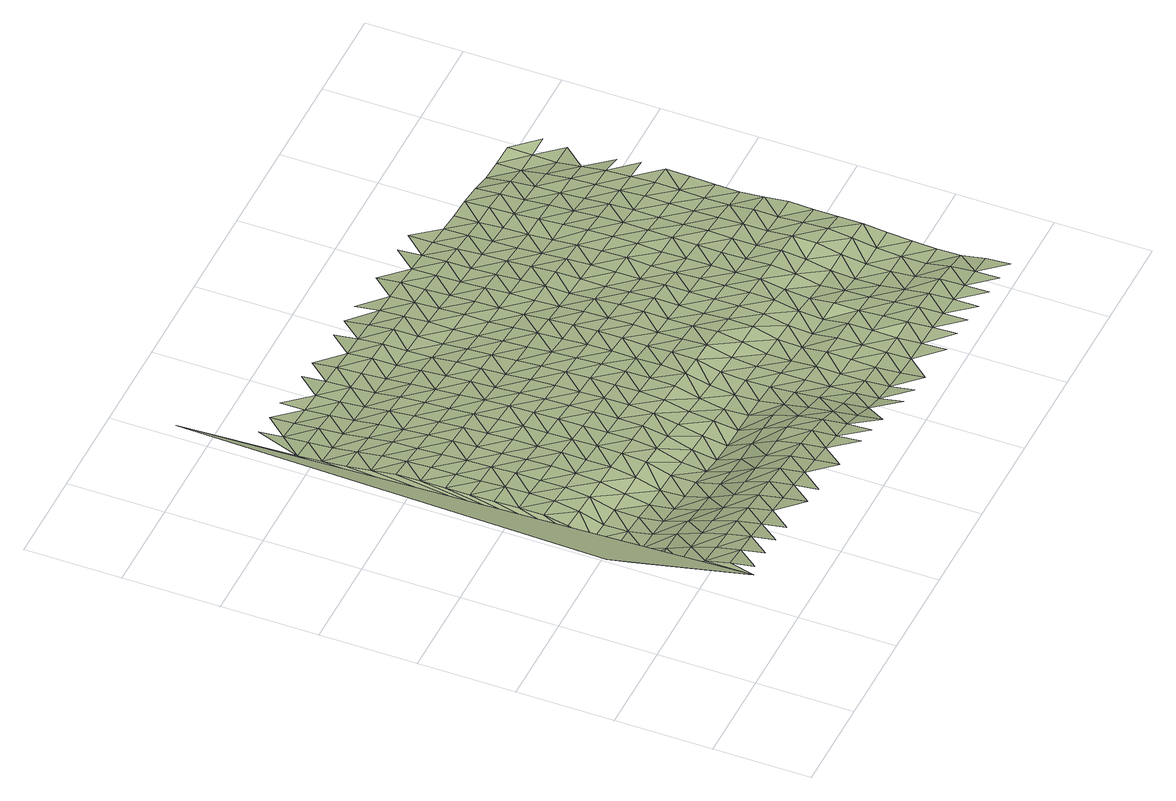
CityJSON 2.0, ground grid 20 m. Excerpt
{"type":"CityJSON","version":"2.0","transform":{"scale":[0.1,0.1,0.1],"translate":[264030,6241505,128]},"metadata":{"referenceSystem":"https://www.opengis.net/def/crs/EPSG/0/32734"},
"CityObjects":{
"terrain1":{"type":"TINRelief","geometry":[{"type":"CompositeSurface","lod":"1","boundaries":[[[0,1,2]],[[2,1,3]],[[3,4,2]],[[5,0,6]],[[4,7,2]],[[0,5,1]],[[7,8,2]],[[1,9,3]],[[1,5,10]],[[1,10,9]],[[11,4,3]],[[5,12,13]],[[4,11,7]],[[3,9,11]],[[13,10,5]],[[14,8,7]],[[9,10,15]],[[7,11,16]],[[10,13,15]],[[7,16,14]],[[11,9,17]],[[9,15,18]],[[19,13,20]],[[8,14,21]],[[17,16,11]],[[9,18,17]],[[8,21,22]],[[15,13,23]],[[22,24,8]],[[14,16,25]],[[23,18,15]],[[26,16,17]],[[13,19,23]],[[24,27,8]],[[21,14,25]],[[16,26,25]],[[2,8,28]],[[8,27,29]],[[30,17,18]],[[18,23,31]],[[19,32,33]],[[29,34,8]],[[22,21,35]],[[17,30,26]],[[25,36,21]],[[18,31,30]],[[34,37,8]],[[24,22,35]],[[23,19,38]],[[21,36,35]],[[37,39,8]],[[31,23,38]],[[40,25,26]],[[30,41,26]],[[33,38,19]],[[27,24,42]],[[39,43,8]],[[35,42,24]],[[26,41,40]],[[31,44,30]],[[45,36,25]],[[43,46,8]],[[44,31,38]],[[29,27,47]],[[46,48,8]],[[42,49,27]],[[25,40,45]],[[41,30,50]],[[51,35,36]],[[29,47,34]],[[48,52,8]],[[27,49,47]],[[50,30,44]],[[35,51,42]],[[53,38,33]],[[36,45,51]],[[54,55,33]],[[8,52,56]],[[57,37,34]],[[40,41,58]],[[38,53,44]],[[41,50,59]],[[53,33,55]],[[60,49,42]],[[57,34,47]],[[40,58,45]],[[42,51,60]],[[41,59,58]],[[39,37,61]],[[50,44,62]],[[61,37,57]],[[44,53,63]],[[45,64,51]],[[65,47,49]],[[55,54,66]],[[60,67,49]],[[59,50,62]],[[64,45,58]],[[44,63,62]],[[8,56,28]],[[43,39,68]],[[61,69,39]],[[49,67,65]],[[57,47,70]],[[71,60,51]],[[53,55,72]],[[43,68,46]],[[39,69,68]],[[71,51,64]],[[70,61,57]],[[58,59,73]],[[72,63,53]],[[70,47,65]],[[62,74,59]],[[72,55,66]],[[60,75,67]],[[64,58,73]],[[60,71,75]],[[59,74,73]],[[48,46,76]],[[77,69,61]],[[46,68,78]],[[79,65,67]],[[80,62,63]],[[61,70,77]],[[81,63,72]],[[48,76,52]],[[71,64,82]],[[66,83,84]],[[46,78,76]],[[79,67,75]],[[69,85,68]],[[73,82,64]],[[63,81,80]],[[70,65,86]],[[87,74,62]],[[85,69,77]],[[71,88,75]],[[89,72,66]],[[65,79,86]],[[56,52,90]],[[78,68,91]],[[52,76,92]],[[71,82,88]],[[62,80,87]],[[77,70,93]],[[94,73,74]],[[72,89,81]],[[91,68,85]],[[89,66,84]],[[52,92,90]],[[70,86,93]],[[78,95,76]],[[79,75,96]],[[88,97,75]],[[74,87,94]],[[98,82,73]],[[81,99,80]],[[78,91,95]],[[100,85,77]],[[86,79,96]],[[56,90,101]],[[93,102,77]],[[96,75,97]],[[89,99,81]],[[103,92,76]],[[73,94,98]],[[85,100,91]],[[104,88,82]],[[87,80,105]],[[56,101,106]],[[103,76,95]],[[100,77,102]],[[86,107,93]],[[99,105,80]],[[89,84,108]],[[107,86,96]],[[104,82,98]],[[109,110,84]],[[92,111,90]],[[91,112,95]],[[113,97,88]],[[87,114,94]],[[115,92,103]],[[116,102,93]],[[108,99,89]],[[100,112,91]],[[105,114,87]],[[108,84,110]],[[101,90,111]],[[92,115,111]],[[116,93,107]],[[88,104,113]],[[117,103,95]],[[96,97,118]],[[98,94,119]],[[112,117,95]],[[114,119,94]],[[100,102,120]],[[107,96,118]],[[105,99,121]],[[102,116,122]],[[113,118,97]],[[99,108,123]],[[115,103,124]],[[104,98,125]],[[126,110,109]],[[111,127,101]],[[120,112,100]],[[105,121,114]],[[117,124,103]],[[120,102,122]],[[119,125,98]],[[99,123,121]],[[101,127,128]],[[116,107,129]],[[113,104,130]],[[108,110,131]],[[118,132,107]],[[111,115,133]],[[117,112,134]],[[124,135,115]],[[125,130,104]],[[122,116,129]],[[136,119,114]],[[123,108,131]],[[134,112,120]],[[129,107,132]],[[114,121,137]],[[126,131,110]],[[111,133,127]],[[115,135,133]],[[138,118,113]],[[119,136,125]],[[130,139,113]],[[114,137,136]],[[124,117,140]],[[134,141,117]],[[127,142,128]],[[120,122,143]],[[144,121,123]],[[129,145,122]],[[138,113,139]],[[131,146,123]],[[124,140,135]],[[147,132,118]],[[127,133,142]],[[117,141,140]],[[143,134,120]],[[130,125,148]],[[144,137,121]],[[143,122,145]],[[125,136,149]],[[123,146,144]],[[118,138,147]],[[150,129,132]],[[130,148,139]],[[151,131,126]],[[125,149,148]],[[152,153,126]],[[135,154,133]],[[155,141,134]],[[135,140,156]],[[131,151,146]],[[136,137,157]],[[134,143,155]],[[150,132,147]],[[151,126,153]],[[158,137,144]],[[133,154,142]],[[159,145,129]],[[135,156,154]],[[141,160,140]],[[138,139,161]],[[157,149,136]],[[139,148,162]],[[137,158,157]],[[143,145,159]],[[163,144,146]],[[141,155,160]],[[129,150,159]],[[142,164,165]],[[138,161,147]],[[161,139,162]],[[146,151,163]],[[166,156,140]],[[164,142,154]],[[155,143,167]],[[158,144,168]],[[169,148,149]],[[166,140,160]],[[170,149,157]],[[147,171,150]],[[143,159,167]],[[144,163,168]],[[169,162,148]],[[151,153,172]],[[171,147,161]],[[149,170,169]],[[153,173,174]],[[156,175,154]],[[160,155,176]],[[177,156,166]],[[150,178,159]],[[179,157,158]],[[151,172,163]],[[167,176,155]],[[168,180,158]],[[172,153,174]],[[164,154,175]],[[156,177,175]],[[178,150,171]],[[181,166,160]],[[157,179,170]],[[161,162,182]],[[158,180,179]],[[183,162,169]],[[159,184,167]],[[163,185,168]],[[176,181,160]],[[171,161,182]],[[184,159,178]],[[182,162,183]],[[185,163,172]],[[177,166,186]],[[187,169,170]],[[175,188,164]],[[189,180,168]],[[181,186,166]],[[179,187,170]],[[176,167,190]],[[178,171,191]],[[192,164,188]],[[167,184,193]],[[189,168,185]],[[183,169,194]],[[172,174,195]],[[182,191,171]],[[196,197,174]],[[175,177,198]],[[176,190,181]],[[186,199,177]],[[167,193,190]],[[169,187,194]],[[178,200,184]],[[179,180,201]],[[185,172,195]],[[180,189,202]],[[195,174,197]],[[177,199,198]],[[178,191,200]],[[203,188,175]],[[204,182,183]],[[179,201,187]],[[194,205,183]],[[180,202,201]],[[186,181,206]],[[193,184,207]],[[181,190,208]],[[189,185,209]],[[175,198,203]],[[200,207,184]],[[204,183,205]],[[195,210,185]],[[186,206,199]],[[211,191,182]],[[187,212,194]],[[213,197,196]],[[181,208,206]],[[202,189,209]],[[212,187,201]],[[209,185,210]],[[193,214,190]],[[215,188,203]],[[207,216,193]],[[182,204,211]],[[217,200,191]],[[218,205,194]],[[219,195,197]],[[199,220,198]],[[214,208,190]],[[199,206,221]],[[193,216,214]],[[218,194,212]],[[200,217,207]],[[201,202,222]],[[217,191,211]],[[219,197,213]],[[209,223,202]],[[198,220,203]],[[224,210,195]],[[199,221,220]],[[204,205,225]],[[212,201,222]],[[205,218,226]],[[202,223,222]],[[227,206,208]],[[228,216,207]],[[229,208,214]],[[195,219,224]],[[203,230,215]],[[204,225,211]],[[231,209,210]],[[207,217,228]],[[225,205,226]],[[227,221,206]],[[230,203,220]],[[208,229,227]],[[218,212,232]],[[231,210,224]],[[222,233,212]],[[214,216,234]],[[211,235,217]],[[236,223,209]],[[228,237,216]],[[226,218,232]],[[219,213,238]],[[235,211,225]],[[232,212,233]],[[239,240,213]],[[220,221,241]],[[214,234,229]],[[242,221,227]],[[216,237,234]],[[209,231,236]],[[243,228,217]],[[244,222,223]],[[219,238,224]],[[238,213,240]],[[220,241,230]],[[221,242,241]],[[243,217,235]],[[245,227,229]],[[225,226,246]],[[223,236,244]],[[232,247,226]],[[228,248,237]],[[249,233,222]],[[224,250,231]],[[234,245,229]],[[235,225,246]],[[228,243,248]],[[246,226,247]],[[250,224,238]],[[242,227,251]],[[230,241,252]],[[222,244,249]],[[234,237,253]],[[254,232,233]],[[231,255,236]],[[227,245,251]],[[243,235,256]],[[230,252,257]],[[253,237,248]],[[255,231,250]],[[258,238,240]],[[254,233,249]],[[246,256,235]],[[240,259,260]],[[242,261,241]],[[234,262,245]],[[263,247,232]],[[236,264,244]],[[251,265,242]],[[243,266,248]],[[238,258,250]],[[262,234,253]],[[264,236,255]],[[258,240,260]],[[261,252,241]],[[242,265,261]],[[243,256,266]],[[232,254,263]],[[267,251,245]],[[268,246,247]],[[244,269,249]],[[267,245,262]],[[269,244,264]],[[253,248,270]],[[255,250,271]],[[266,272,248]],[[268,247,263]],[[250,258,273]],[[251,274,265]],[[275,256,246]],[[249,276,254]],[[252,261,277]],[[262,253,270]],[[264,255,271]],[[251,267,274]],[[270,248,272]],[[276,249,269]],[[250,273,271]],[[252,277,278]],[[246,268,275]],[[279,266,256]],[[254,280,263]],[[258,260,281]],[[282,283,260]],[[265,284,261]],[[267,262,285]],[[269,264,286]],[[265,274,287]],[[280,254,276]],[[281,273,258]],[[270,285,262]],[[279,256,275]],[[271,286,264]],[[281,260,283]],[[277,261,284]],[[288,272,266]],[[263,289,268]],[[265,287,284]],[[267,290,274]],[[291,276,269]],[[289,263,280]],[[267,285,290]],[[266,279,288]],[[269,286,291]],[[277,292,278]],[[293,270,272]],[[268,294,275]],[[295,271,273]],[[273,281,296]],[[297,287,274]],[[280,276,298]],[[299,283,282]],[[292,277,284]],[[294,268,289]],[[297,274,290]],[[293,272,288]],[[298,276,291]],[[273,296,295]],[[300,285,270]],[[275,301,279]],[[302,286,271]],[[281,283,303]],[[301,275,294]],[[287,304,284]],[[290,285,300]],[[289,280,305]],[[306,287,297]],[[270,293,300]],[[298,307,280]],[[271,295,302]],[[279,308,288]],[[291,286,309]],[[296,281,303]],[[299,303,283]],[[292,284,304]],[[289,305,294]],[[287,306,304]],[[279,301,308]],[[280,307,305]],[[310,297,290]],[[309,298,291]],[[302,309,286]],[[288,311,293]],[[296,312,295]],[[310,290,300]],[[313,292,314]],[[311,288,308]],[[303,312,296]],[[306,297,315]],[[316,307,298]],[[301,294,317]],[[304,314,292]],[[294,305,318]],[[293,319,300]],[[295,320,302]],[[310,315,297]],[[298,309,316]],[[301,317,308]],[[319,293,311]],[[294,318,317]],[[312,320,295]],[[307,321,305]],[[322,303,299]],[[323,324,299]],[[304,306,325]],[[310,300,326]],[[315,327,306]],[[307,316,321]],[[309,302,328]],[[303,322,312]],[[326,300,319]],[[320,329,302]],[[322,299,324]],[[311,308,330]],[[331,318,305]],[[306,327,325]],[[308,317,332]],[[333,314,304]],[[309,328,316]],[[331,305,321]],[[328,302,329]],[[334,315,310]],[[311,330,319]],[[310,326,335]],[[308,332,330]],[[320,312,336]],[[304,325,333]],[[312,322,337]],[[315,334,327]],[[318,338,317]],[[316,339,321]],[[310,335,334]],[[340,318,331]],[[320,336,329]],[[328,339,316]],[[312,337,336]],[[319,341,326]],[[338,332,317]],[[342,314,333]],[[319,330,343]],[[318,340,338]],[[331,321,344]],[[322,324,345]],[[346,347,324]],[[325,327,348]],[[335,326,341]],[[327,334,349]],[[319,343,341]],[[339,344,321]],[[332,350,330]],[[328,329,351]],[[345,337,322]],[[329,336,352]],[[345,324,347]],[[325,348,333]],[[331,353,340]],[[327,349,348]],[[350,332,338]],[[339,328,351]],[[344,353,331]],[[351,329,352]],[[334,335,354]],[[355,343,330]],[[341,356,335]],[[333,357,342]],[[358,336,337]],[[355,330,350]],[[359,337,345]],[[354,349,334]],[[338,340,360]],[[344,339,361]],[[357,333,348]],[[335,356,354]],[[353,362,340]],[[358,352,336]],[[351,361,339]],[[337,359,358]],[[341,343,363]],[[350,338,360]],[[364,343,355]],[[340,362,360]],[[365,353,344]],[[366,345,347]],[[367,368,347]],[[348,349,369]],[[370,349,354]],[[343,364,363]],[[344,361,365]],[[371,356,341]],[[372,355,350]],[[373,351,352]],[[345,366,359]],[[374,352,358]],[[366,347,368]],[[348,369,357]],[[362,353,375]],[[349,370,369]],[[372,350,360]],[[341,363,371]],[[375,353,365]],[[373,352,374]],[[376,354,356]],[[364,355,377]],[[378,361,351]],[[379,358,359]],[[372,377,355]],[[366,379,359]],[[354,376,370]],[[362,380,360]],[[357,369,381]],[[356,371,376]],[[375,382,362]],[[351,373,378]],[[365,361,383]],[[374,358,384]],[[363,364,385]],[[372,360,380]],[[357,381,386]],[[377,387,364]],[[362,382,380]],[[384,358,379]],[[383,375,365]],[[366,368,388]],[[383,361,378]],[[368,389,390]],[[370,391,369]],[[363,385,371]],[[374,392,373]],[[376,393,370]],[[364,387,385]],[[366,388,379]],[[384,392,374]],[[388,368,390]],[[391,381,369]],[[377,372,394]],[[395,382,375]],[[370,393,391]],[[372,380,396]],[[371,397,376]],[[378,373,398]],[[375,383,395]],[[377,394,387]],[[399,384,379]],[[397,371,385]],[[372,396,394]],[[392,398,373]],[[382,400,380]],[[399,379,388]],[[393,376,401]],[[383,378,402]],[[381,391,403]],[[400,382,395]],[[384,404,392]],[[401,376,397]],[[398,402,378]],[[385,387,405]],[[396,380,406]],[[381,403,407]],[[387,394,408]],[[404,384,399]],[[395,383,409]],[[410,388,390]],[[400,406,380]],[[411,390,412]],[[393,413,391]],[[385,405,397]],[[393,401,414]],[[387,408,405]],[[402,409,383]],[[396,415,394]],[[388,410,399]],[[416,398,392]],[[410,390,411]],[[392,404,417]],[[403,391,413]],[[393,414,413]],[[396,406,415]],[[418,400,395]],[[398,416,402]],[[409,419,395]],[[392,417,416]],[[401,397,420]],[[408,394,421]],[[397,405,422]],[[403,423,407]],[[404,399,424]],[[421,394,415]],[[418,395,419]],[[399,410,425]],[[414,401,420]],[[426,406,400]],[[423,403,413]],[[397,422,420]],[[408,427,405]],[[424,417,404]],[[409,402,428]],[[399,425,424]],[[402,416,429]],[[427,408,421]],[[400,418,426]],[[430,415,406]],[[409,428,419]],[[410,411,431]],[[402,429,428]],[[432,433,411]],[[414,434,413]],[[435,422,405]],[[420,436,414]],[[415,430,421]],[[416,417,437]],[[431,425,410]],[[435,405,427]],[[430,406,426]],[[438,417,424]],[[431,411,433]],[[423,413,434]],[[414,436,434]],[[437,429,416]],[[418,419,439]],[[417,438,437]],[[419,428,440]],[[441,420,422]],[[427,421,442]],[[443,422,435]],[[418,439,426]],[[444,424,425]],[[442,421,430]],[[439,419,440]],[[425,431,445]],[[434,446,423]],[[422,443,441]],[[447,436,420]],[[448,435,427]],[[449,428,429]],[[424,444,438]],[[450,429,437]],[[425,445,444]],[[426,451,430]],[[442,448,427]],[[449,440,428]],[[431,433,452]],[[420,441,447]],[[429,450,449]],[[451,426,439]],[[453,454,433]],[[434,436,455]],[[443,435,456]],[[457,442,430]],[[458,437,438]],[[445,431,452]],[[448,456,435]],[[444,459,438]],[[452,433,454]],[[436,447,455]],[[457,430,451]],[[460,446,434]],[[441,443,461]],[[439,440,462]],[[437,458,450]],[[463,440,449]],[[438,459,458]],[[442,464,448]],[[445,465,444]],[[456,461,443]],[[451,439,462]],[[434,455,460]],[[442,457,464]],[[462,440,463]],[[465,445,452]],[[447,441,466]],[[467,449,450]],[[459,444,468]],[[461,466,441]],[[458,467,450]],[[456,448,469]],[[457,451,470]],[[448,464,471]],[[468,444,465]],[[463,449,472]],[[462,470,451]],[[455,447,473]],[[456,469,461]],[[466,474,447]],[[448,471,469]],[[449,467,472]],[[457,475,464]],[[458,459,476]],[[459,468,477]],[[455,473,460]],[[447,474,473]],[[457,470,475]],[[478,462,463]],[[458,476,467]],[[472,479,463]],[[459,477,476]],[[466,461,480]],[[481,471,464]],[[461,469,482]],[[481,464,475]],[[478,463,479]],[[466,480,474]],[[483,470,462]],[[467,484,472]],[[485,460,473]],[[461,482,480]],[[484,467,476]],[[486,469,471]],[[475,470,483]],[[487,471,481]],[[462,478,483]],[[488,479,472]],[[473,474,489]],[[486,482,469]],[[474,480,490]],[[471,487,486]],[[488,472,484]],[[491,481,475]],[[473,489,485]],[[474,490,489]],[[491,475,483]],[[482,492,480]],[[478,479,493]],[[479,488,494]],[[487,481,495]],[[486,492,482]],[[478,493,483]],[[491,495,481]],[[493,479,494]],[[496,490,480]],[[485,489,497]],[[498,486,487]],[[496,480,492]],[[483,499,491]],[[487,495,498]],[[499,483,493]],[[490,500,489]],[[492,486,501]],[[502,490,496]],[[503,495,491]],[[486,498,501]],[[500,497,489]],[[490,502,500]],[[503,491,499]],[[504,496,492]],[[504,492,501]],[[498,495,505]],[[495,503,506]],[[502,496,507]],[[497,500,508]],[[498,505,501]],[[504,507,496]],[[505,495,506]],[[500,502,509]],[[501,510,504]],[[502,507,509]],[[508,500,511]],[[512,507,504]],[[511,500,509]],[[511,513,508]],[[509,507,514]],[[511,509,514]],[[515,513,511]]]}]}
},
"vertices":[
[33,66,257],[33,116,244],[10,8,266],[33,166,225],[33,216,202],[83,66,248],[33,16,266],[33,266,186],[33,316,176],[83,166,220],[83,116,236],[83,216,198],[83,16,258],[133,66,240],[83,316,169],[133,116,229],[83,266,180],[133,216,193],[133,166,213],[183,66,231],[133,16,250],[83,366,167],[83,416,183],[183,116,220],[83,466,193],[133,316,164],[133,266,174],[83,516,193],[98,1219,136],[83,566,191],[183,216,184],[183,166,204],[183,16,240],[233,66,223],[83,616,189],[133,416,178],[133,366,162],[83,666,189],[233,116,212],[83,716,189],[183,316,157],[183,266,166],[133,466,186],[83,766,187],[233,166,194],[183,366,158],[83,816,179],[133,566,186],[83,866,172],[133,516,187],[233,216,171],[183,416,173],[83,916,166],[283,116,203],[283,16,222],[283,66,213],[83,966,162],[133,616,183],[233,316,148],[233,266,155],[183,466,179],[133,666,182],[283,216,161],[283,166,185],[233,366,157],[183,566,180],[333,66,204],[183,516,179],[133,766,179],[133,716,181],[183,616,177],[233,416,170],[333,116,195],[283,316,143],[283,266,145],[233,466,173],[133,866,166],[183,666,175],[133,816,174],[233,516,174],[333,216,153],[333,166,177],[283,366,158],[333,16,211],[383,66,195],[183,716,173],[233,566,172],[333,266,139],[283,416,166],[383,116,187],[133,966,155],[183,766,170],[133,916,159],[233,616,170],[333,316,139],[183,816,168],[283,516,166],[283,466,166],[333,366,155],[383,166,169],[233,716,165],[133,1016,150],[233,666,168],[183,866,160],[333,416,159],[383,216,143],[133,1066,145],[283,566,164],[433,116,177],[433,16,191],[433,66,185],[183,966,148],[233,766,162],[333,466,159],[383,266,126],[183,916,153],[283,616,163],[233,816,158],[333,516,158],[383,316,130],[283,716,158],[433,216,134],[283,666,161],[433,166,161],[233,866,153],[383,366,148],[483,66,174],[183,1016,143],[183,1066,140],[333,616,156],[383,416,152],[483,116,167],[333,566,157],[233,966,140],[283,766,154],[233,916,145],[433,316,121],[433,266,113],[383,516,151],[383,466,152],[283,866,146],[283,816,151],[233,1016,136],[333,716,151],[483,216,131],[333,666,155],[483,166,155],[383,566,150],[433,416,145],[433,366,137],[383,616,149],[533,116,158],[533,16,168],[533,66,163],[283,966,133],[333,766,146],[283,916,138],[483,316,114],[483,266,107],[383,666,147],[333,816,143],[433,516,145],[433,466,146],[533,166,149],[283,1016,131],[233,1066,135],[333,866,140],[383,716,144],[533,216,128],[483,416,135],[483,366,126],[433,566,143],[583,116,145],[583,16,154],[583,66,151],[333,966,127],[383,766,139],[333,916,132],[433,616,141],[533,316,111],[533,266,105],[383,816,135],[483,516,138],[483,466,139],[433,666,139],[583,166,136],[383,866,131],[533,366,117],[333,1016,125],[583,216,120],[433,766,131],[483,566,136],[333,1066,119],[433,716,135],[533,416,128],[633,116,124],[633,16,139],[633,66,131],[383,966,122],[383,916,125],[483,616,134],[583,316,99],[583,266,101],[383,1016,119],[533,516,130],[533,466,131],[433,866,124],[483,666,131],[433,816,128],[633,216,106],[633,166,116],[533,566,129],[583,366,108],[683,66,109],[483,766,123],[383,1066,112],[483,716,126],[533,616,127],[583,416,122],[683,116,103],[433,966,118],[433,916,118],[633,316,93],[633,266,96],[683,166,100],[583,516,122],[583,466,124],[483,866,115],[533,666,124],[483,816,121],[433,1016,113],[683,216,94],[633,416,112],[633,366,100],[533,766,116],[583,566,123],[683,266,90],[533,716,120],[733,116,88],[733,16,102],[733,66,92],[483,966,113],[483,916,113],[583,616,121],[683,316,89],[533,816,113],[633,516,113],[633,466,115],[583,666,117],[683,366,92],[733,166,86],[533,866,108],[483,1016,108],[583,716,112],[683,416,106],[733,216,84],[633,566,114],[483,1066,100],[783,116,77],[783,16,89],[783,66,81],[533,966,108],[583,766,109],[683,466,106],[733,266,84],[533,916,109],[633,616,113],[583,816,104],[683,516,104],[733,316,83],[633,716,106],[783,216,77],[633,666,109],[783,166,76],[583,866,103],[683,566,106],[733,366,87],[533,1016,102],[533,1066,94],[683,616,105],[733,416,101],[833,116,69],[833,16,80],[833,66,73],[583,966,100],[633,766,102],[783,266,73],[583,916,103],[683,666,103],[733,466,98],[633,816,98],[783,316,73],[583,1016,96],[683,716,99],[733,516,96],[833,216,72],[833,166,71],[633,866,99],[783,366,85],[883,66,67],[683,766,93],[733,566,98],[833,266,65],[883,116,65],[633,966,93],[783,466,89],[633,916,96],[783,416,93],[733,616,97],[833,316,68],[683,816,92],[733,666,95],[883,166,66],[583,1066,89],[633,1016,90],[683,866,90],[833,366,82],[783,566,90],[783,516,89],[733,716,90],[883,216,66],[833,416,84],[933,116,61],[933,16,68],[933,66,64],[683,966,85],[733,766,87],[683,916,88],[883,316,62],[883,266,58],[783,666,86],[833,466,80],[783,616,89],[683,1016,84],[733,866,83],[733,816,87],[933,216,61],[933,166,61],[833,566,82],[883,366,72],[833,516,81],[783,766,83],[683,1066,78],[783,716,81],[883,416,75],[983,116,60],[983,16,66],[983,66,63],[733,966,78],[733,916,80],[833,616,80],[933,316,57],[933,266,53],[883,466,74],[783,866,76],[833,666,76],[783,816,80],[733,1016,77],[983,216,53],[983,166,56],[883,566,74],[933,366,66],[883,516,74],[833,766,76],[833,716,77],[933,416,67],[1033,116,56],[1033,16,59],[1033,66,57],[783,966,72],[783,916,73],[833,816,72],[883,616,71],[983,316,47],[983,266,53],[933,466,67],[833,866,68],[883,666,71],[983,366,52],[1033,166,50],[933,566,64],[783,1016,69],[933,516,67],[983,416,60],[1033,216,45],[883,766,68],[783,1066,66],[883,716,71],[1083,116,49],[1083,16,52],[1083,66,51],[833,966,63],[1033,266,43],[833,916,66],[933,666,66],[983,466,58],[933,616,63],[883,816,64],[1033,316,38],[1083,166,41],[983,516,58],[883,866,60],[1033,366,49],[833,1016,61],[1083,216,33],[933,766,61],[983,566,58],[833,1066,60],[933,716,64],[1033,416,54],[1133,116,43],[1133,66,45],[1133,16,46],[883,966,55],[883,916,58],[983,616,56],[1083,316,34],[1083,266,31],[1033,516,50],[1033,466,51],[933,866,52],[983,666,60],[933,816,56],[883,1016,53],[1133,216,27],[1133,166,32],[1033,566,50],[983,716,60],[1083,416,49],[1083,366,44],[1033,616,51],[1183,116,33],[1183,16,40],[1183,66,39],[933,966,47],[983,766,58],[933,916,50],[1133,316,34],[1133,266,28],[1083,516,44],[1083,466,44],[983,866,50],[1033,666,52],[983,816,54],[1183,216,23],[1183,166,23],[933,1016,45],[983,916,45],[1033,716,53],[1133,416,44],[1133,366,44],[1083,566,46],[1233,116,20],[1233,16,34],[1233,66,30],[983,966,43],[1033,766,50],[1083,616,43],[1183,316,33],[1183,266,26],[983,1016,40],[1033,816,47],[1133,516,39],[1133,466,39],[1083,666,42],[1233,166,19],[1033,866,43],[1183,366,40],[1233,216,20],[1083,766,41],[1133,566,37],[1083,716,44],[1183,416,37],[1033,966,35],[1033,916,38],[1133,616,35],[1233,316,29],[1233,266,24],[1183,516,33],[1183,466,33],[1083,866,33],[1133,666,36],[1083,816,37],[1183,566,27],[1233,366,29],[1033,1016,31],[1133,766,33],[1133,716,37],[1233,416,28],[1083,966,26],[1083,916,31],[1183,616,27],[1133,816,30],[1233,516,24],[1233,466,30],[1183,666,29],[1133,866,27],[1083,1016,17],[1183,716,30],[1233,566,19],[1133,966,12],[1183,766,27],[1133,916,21],[1233,616,19],[1183,816,24],[1233,716,23],[1233,666,22],[1183,866,17],[1133,1016,12],[1183,916,8],[1233,766,21],[1183,966,9],[1233,816,11],[1183,1016,11],[1233,916,5],[1233,966,8]
]}
